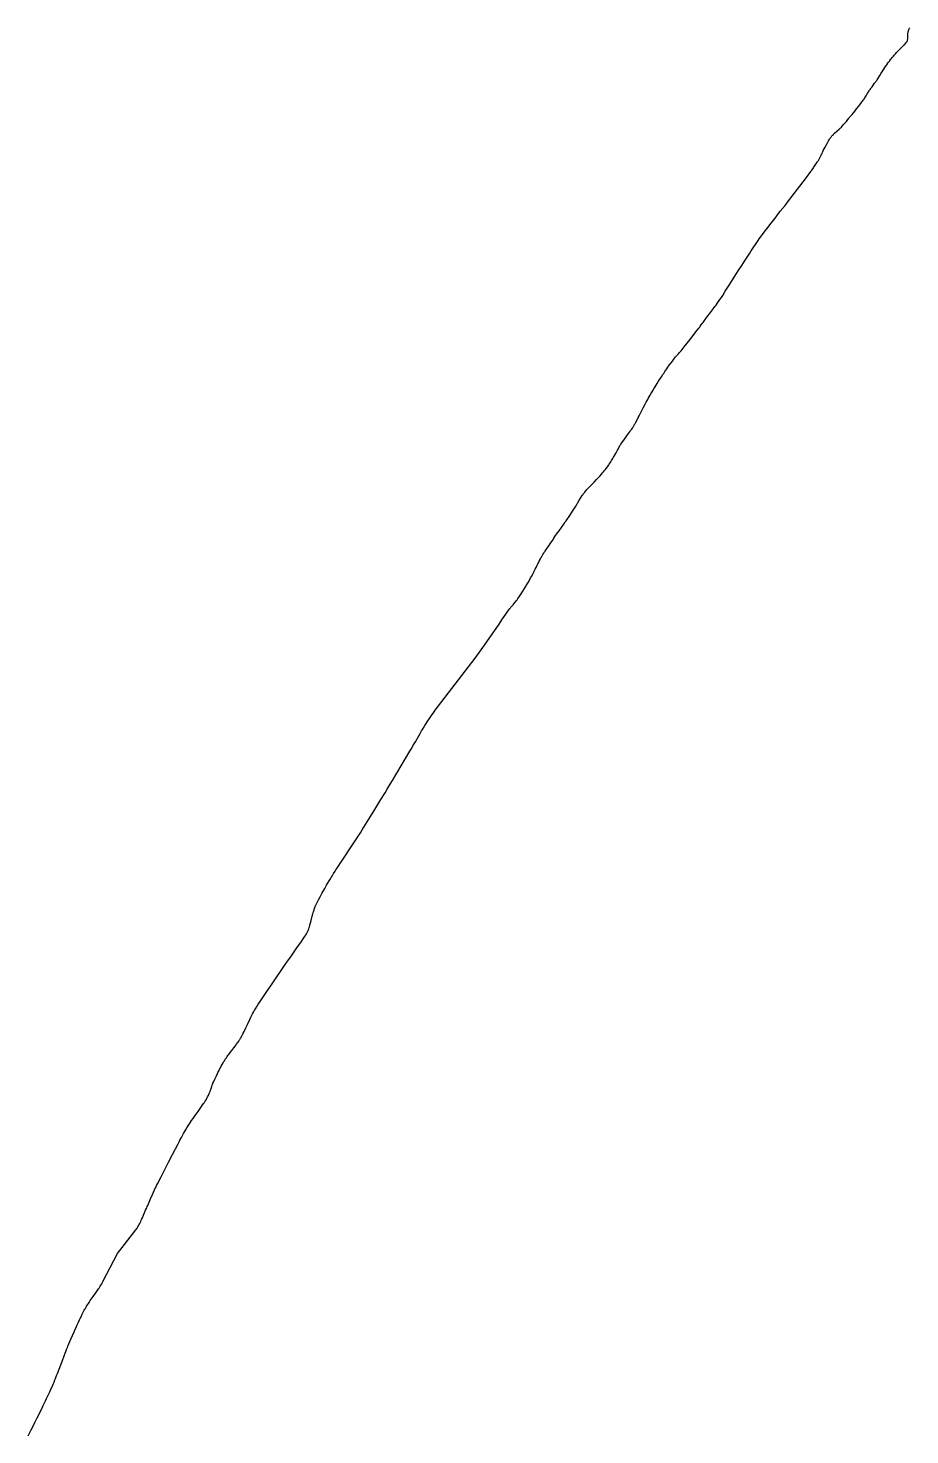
# Model space of a CAD drawing. Header units: millimetres. Extents: x 642261 to 742091, y 6812581 to 6930561.
# Drawn here: x 721701 to 723759, y 6858437 to 6861720 of the extents above; entities that cross this region are included whole.
import ezdxf

# ---------------------------------------------------------------- set-up
doc = ezdxf.new("R2010")
doc.units = ezdxf.units.MM
doc.layers.add('LimiteRegional', color=10, linetype='Continuous')

msp = doc.modelspace()

# ---------------------------------------------------------------- linework, layer by layer
at = {"layer": 'LimiteRegional', "color": 7, "linetype": 'Continuous'}
msp.add_lwpolyline([(721701.1451, 6858434.6421), (721708.2712, 6858448.5953), (721711.8161, 6858455.5812), (721717.1061, 6858466.0721), (721722.3591, 6858476.5822), (721724.9711, 6858481.8442), (721730.1611, 6858492.3842), (721732.7381, 6858497.6631), (721736.5801, 6858505.5931), (721741.6551, 6858516.1903), (721744.1711, 6858521.4992), (721747.9161, 6858529.4772), (721751.6241, 6858537.4741), (721753.4641, 6858541.4791), (721755.1422, 6858545.1872), (721756.2421, 6858547.6661), (721758.4021, 6858552.6411), (721759.4622, 6858555.1362), (721761.5502, 6858560.1412), (721763.5951, 6858565.1631), (721764.9382, 6858568.5201), (721767.5811, 6858575.2512), (721769.5321, 6858580.3122), (721773.3782, 6858590.4582), (721780.9881, 6858610.7872), (721784.8362, 6858620.9362), (721787.4471, 6858627.6853), (721788.7701, 6858631.0522), (721790.7821, 6858636.0922), (721792.8312, 6858641.1182), (721793.8711, 6858643.6241), (721798.5771, 6858654.8302), (721800.9522, 6858660.4232), (721804.5501, 6858668.7951), (721808.1991, 6858677.1441), (721810.0461, 6858681.308), (721813.7911, 6858689.6132), (721815.6922, 6858693.7532), (721818.582, 6858699.9452), (721821.1921, 6858705.4311), (721822.5131, 6858708.1672), (721824.5151, 6858712.2612), (721827.5682, 6858718.3812), (721830.6841, 6858724.4731), (721832.2661, 6858727.5081), (721833.6729, 6858730.127), (721834.6361, 6858731.8582), (721836.6202, 6858735.2852), (721837.6371, 6858736.9821), (721839.7201, 6858740.3492), (721841.8582, 6858743.6822), (721843.3101, 6858745.8882), (721846.2662, 6858750.2693), (721848.5191, 6858753.5321), (721853.0771, 6858760.0261), (721859.1662, 6858768.6752), (721862.1692, 6858773.0231), (721865.1171, 6858777.4041), (721866.5641, 6858779.6102), (721868.4591, 6858782.5722), (721869.3911, 6858784.0622), (721870.7662, 6858786.3112), (721872.7731, 6858789.7172), (721874.0703, 6858792.0122), (721874.7052, 6858793.1671), (721875.6411, 6858794.9101), (721910.0001, 6858859.8841), (721950.3611, 6858912.4391), (721951.786, 6858914.343), (721952.7081, 6858915.6291), (721953.3121, 6858916.4951), (721954.4921, 6858918.2421), (721955.354, 6858919.5672), (721957.0242, 6858922.2522), (721958.6262, 6858924.9802), (721959.6592, 6858926.8211), (721960.3331, 6858928.0581), (721961.6491, 6858930.5521), (721962.3711, 6858931.9651), (721963.7811, 6858934.8142), (721965.1501, 6858937.6892), (721966.0421, 6858939.6181), (721967.7871, 6858943.5001), (721970.3311, 6858949.3652), (721973.6611, 6858957.2181), (721975.3311, 6858961.1371), (721977.0241, 6858965.0381), (721977.8831, 6858966.9792), (721979.1931, 6858969.8752), (721980.0822, 6858971.8262), (721981.8311, 6858975.7382), (721983.5491, 6858979.6652), (721986.9281, 6858987.5433), (721991.4061, 6858998.0581), (721993.676, 6859003.2992), (721995.9931, 6859008.5181), (721997.1751, 6859011.1162), (721998.7801, 6859014.5671), (721999.5981, 6859016.2851), (722000.8429, 6859018.8532), (722002.7611, 6859022.6832), (722011.3549, 6859039.4552), (722028.6041, 6859072.9683), (722037.8593, 6859090.8932), (722050.9629, 6859116.2751), (722053.4932, 6859121.1101), (722055.2041, 6859124.3201), (722058.6851, 6859130.7101), (722060.4532, 6859133.8902), (722064.0441, 6859140.2191), (722067.7042, 6859146.5092), (722070.1821, 6859150.6811), (722071.8511, 6859153.4541), (722080.7427, 6859167.5264), (722081.078, 6859168.0321), (722082.6921, 6859170.4101), (722085.971, 6859175.1322), (722087.6301, 6859177.4801), (722090.9771, 6859182.1561), (722097.711, 6859191.4832), (722101.0582, 6859196.163), (722104.365, 6859200.8721), (722105.997, 6859203.2431), (722108.4101, 6859206.822), (722111.1049, 6859210.9101), (722112.4351, 6859212.9652), (722114.4001, 6859216.0642), (722116.3209, 6859219.1899), (722117.262, 6859220.765), (722119.0981, 6859223.9431), (722119.991, 6859225.5472), (722121.2972, 6859227.9761), (722121.8761, 6859229.1091), (722122.2481, 6859229.8692), (722122.9611, 6859231.4042), (722123.961, 6859233.7361), (722124.586, 6859235.3071), (722124.9881, 6859236.361), (722125.7601, 6859238.4831), (722126.3171, 6859240.084), (722127.39, 6859243.3022), (722129.4982, 6859249.7581), (722130.6, 6859252.9662), (722131.3761, 6859255.0881), (722131.7801, 6859256.1432), (722132.4091, 6859257.7151), (722133.4161, 6859260.0471), (722136.5151, 6859266.8111), (722138.0911, 6859270.179), (722140.492, 6859275.2131), (722142.9421, 6859280.2231), (722144.186, 6859282.7191), (722146.716, 6859287.6881), (722148.0031, 6859290.1612), (722149.9621, 6859293.8572), (722152.6311, 6859298.7561), (722153.992, 6859301.1922), (722156.0662, 6859304.8302), (722158.1821, 6859308.446), (722159.256, 6859310.2462), (722160.4441, 6859312.1822), (722161.253, 6859313.4611), (722162.913, 6859315.991), (722163.7609, 6859317.243), (722165.4909, 6859319.7261), (722167.2591, 6859322.1812), (722168.4572, 6859323.8051), (722170.8891, 6859327.0281), (722172.7381, 6859329.4281), (722176.4741, 6859334.1991), (722181.4622, 6859340.5522), (722183.9251, 6859343.7462), (722186.35, 6859346.9652), (722187.5431, 6859348.5871), (722189.8821, 6859351.8602), (722191.0242, 6859353.515), (722192.6971, 6859356.0222), (722194.3181, 6859358.5631), (722195.1071, 6859359.8481), (722196.833, 6859362.754), (722197.958, 6859364.708), (722200.148, 6859368.6501), (722201.216, 6859370.6382), (722203.306, 6859374.6412), (722205.341, 6859378.6772), (722206.673, 6859381.3831), (722209.2901, 6859386.8232), (722213.1411, 6859395.0292), (722218.2641, 6859405.9782), (722220.8741, 6859411.4242), (722223.5479, 6859416.8322), (722224.9161, 6859419.5171), (722227.017, 6859423.5161), (722228.939, 6859427.037), (722229.9221, 6859428.7853), (722231.426, 6859431.389), (722232.968, 6859433.97), (722233.7552, 6859435.2512), (722235.36, 6859437.7952), (722236.18, 6859439.0563), (722237.4321, 6859440.9351), (722244.3071, 6859451.0821), (722258.095, 6859471.351), (722271.921, 6859491.5951), (722299.6241, 6859532.0462), (722304.965, 6859539.8161), (722315.698, 6859555.3221), (722330.0401, 6859575.9772), (722337.1901, 6859586.3211), (722344.305, 6859596.6901), (722347.845, 6859601.8882), (722348.388, 6859602.7011), (722349.4311, 6859604.3471), (722350.4221, 6859606.0192), (722351.0529, 6859607.1471), (722351.4629, 6859607.9052), (722352.2532, 6859609.436), (722353.0991, 6859611.178), (722353.6391, 6859612.3522), (722354.6651, 6859614.7261), (722355.1531, 6859615.9251), (722356.081, 6859618.3482), (722356.951, 6859620.7991), (722357.502, 6859622.4482), (722358.543, 6859625.7751), (722359.63, 6859629.5611), (722360.316, 6859632.1049), (722361.6232, 6859637.2261), (722364.143, 6859647.5251), (722365.4549, 6859652.6552), (722366.382, 6859656.0512), (722366.867, 6859657.7402), (722367.626, 6859660.259), (722368.3371, 6859662.4811), (722368.7071, 6859663.5851), (722369.2801, 6859665.2332), (722370.188, 6859667.6833), (722371.158, 6859670.1042), (722371.6681, 6859671.3031), (722372.7421, 6859673.6751), (722373.3071, 6859674.8482), (722374.1931, 6859676.5901), (722379.791, 6859687.1781), (722382.614, 6859692.4612), (722386.886, 6859700.3671), (722391.2091, 6859708.2471), (722393.3921, 6859712.1751), (722397.8071, 6859720.004), (722400.0421, 6859723.9031), (722403.4289, 6859729.7321), (722406.4791, 6859734.89), (722408.0191, 6859737.4611), (722410.3471, 6859741.3062), (722413.8841, 6859747.0471), (722417.4781, 6859752.7531), (722419.2972, 6859755.5931), (722421.549, 6859759.0732), (722426.0861, 6859766.0101), (722430.2751, 6859772.3381), (722430.6601, 6859772.9201), (722433.726, 6859777.514), (722439.8841, 6859786.6842), (722452.2331, 6859804.9942), (722458.3799, 6859814.1641), (722464.4821, 6859823.3632), (722467.5079, 6859827.9782), (722471.513, 6859834.152), (722473.5, 6859837.2481), (722476.46, 6859841.907), (722480.846, 6859848.9301), (722500.2901, 6859880.4671), (722509.983, 6859896.2541), (722524.473, 6859919.9651), (722534.0929, 6859935.7961), (722538.8891, 6859943.7201), (722546.065, 6859955.6179), (722551.211, 6859964.1872), (722561.47, 6859981.3451), (722581.9371, 6860015.6921), (722592.195, 6860032.8521), (722596.4251, 6860039.9881), (722599.2141, 6860044.7683), (722604.747, 6860054.3621), (722612.093, 6860067.1801), (722615.7841, 6860073.578), (722619.5041, 6860079.9562), (722621.3801, 6860083.1341), (722625.1709, 6860089.4652), (722627.09, 6860092.6142), (722630.001, 6860097.3142), (722632.627, 6860101.4661), (722633.955, 6860103.5321), (722635.966, 6860106.6171), (722639.0309, 6860111.2112), (722642.158, 6860115.7621), (722643.7471, 6860118.0201), (722646.9792, 6860122.498), (722648.6241, 6860124.7172), (722651.1281, 6860128.0191), (722744.7469, 6860249.7282), (722748.6061, 6860255.1901), (722754.388, 6860263.3992), (722765.898, 6860279.8541), (722800.258, 6860329.338), (722803.022, 6860333.3361), (722808.492, 6860341.3702), (722815.7519, 6860352.106), (722819.4051, 6860357.4592), (722823.096, 6860362.7863), (722824.9622, 6860365.4372), (722825.8831, 6860366.6721), (722826.5271, 6860367.4722), (722827.87, 6860369.0271), (722829.2642, 6860370.5421), (722831.1501, 6860372.5402), (722832.086, 6860373.5462), (722833.458, 6860375.0813), (722834.121, 6860375.8671), (722838.803, 6860381.4903), (722840.334, 6860383.3882), (722841.0841, 6860384.349), (722842.5441, 6860386.2981), (722843.25, 6860387.2902), (722844.272, 6860388.805), (722846.728, 6860392.6071), (722849.979, 6860397.6911), (722851.611, 6860400.2291), (722859.262, 6860412.0301), (722861.6941, 6860415.8902), (722863.2801, 6860418.4842), (722864.323, 6860420.2231), (722866.377, 6860423.7181), (722867.893, 6860426.3551), (722870.87, 6860431.6613), (722873.7891, 6860437.0001), (722875.7111, 6860440.5732), (722879.5219, 6860447.7361), (722881.147, 6860450.8541), (722882.2091, 6860452.9432), (722884.2959, 6860457.1401), (722886.353, 6860461.3522), (722889.0929, 6860466.9682), (722890.4779, 6860469.7691), (722892.5951, 6860473.9512), (722893.6781, 6860476.0301), (722895.9751, 6860480.3422), (722897.1459, 6860482.4851), (722898.9421, 6860485.6783), (722900.8002, 6860488.8361), (722901.7559, 6860490.4011), (722902.6641, 6860491.8533), (722904.5051, 6860494.7402), (722906.3792, 6860497.6031), (722907.646, 6860499.5002), (722910.2171, 6860503.2692), (722912.7679, 6860506.9121), (722916.186, 6860511.7562), (722917.871, 6860514.1942), (722920.377, 6860517.8872), (722925.3372, 6860525.3062), (722927.6021, 6860528.7972), (722928.0441, 6860529.4882), (722930.591, 6860533.4722), (722932.1181, 6860535.7892), (722934.75, 6860539.656), (722936.526, 6860542.2191), (722940.1192, 6860547.3182), (722951.0142, 6860562.5361), (722954.611, 6860567.633), (722956.39, 6860570.1951), (722964.916, 6860582.4971), (722967.7271, 6860586.6191), (722969.116, 6860588.6901), (722971.8549, 6860592.8582), (722973.2, 6860594.958), (722975.18, 6860598.1322), (722978.943, 6860604.2961), (722986.4342, 6860616.646), (722994.33, 6860629.7012), (722995.358, 6860631.3081), (722996.0779, 6860632.3571), (722996.572, 6860633.0461), (722997.5891, 6860634.4042), (722998.3761, 6860635.4052), (723000.001, 6860637.372), (723001.6761, 6860639.298), (723002.8121, 6860640.567), (723005.1049, 6860643.0791), (723009.4271, 6860647.7722), (723011.6, 6860650.1032), (723014.89, 6860653.5742), (723021.81, 6860660.7391), (723027.7709, 6860666.9833), (723030.7322, 6860670.1212), (723035.1471, 6860674.8573), (723039.522, 6860679.6341), (723041.6921, 6860682.0421), (723043.051, 6860683.594), (723043.938, 6860684.6451), (723045.668, 6860686.781), (723046.515, 6860687.8632), (723048.1789, 6860690.0521), (723049.8121, 6860692.2662), (723053.0252, 6860696.737), (723055.9459, 6860700.8592), (723057.3851, 6860702.9321), (723059.502, 6860706.0681), (723060.877, 6860708.1832), (723061.551, 6860709.2503), (723062.5441, 6860710.8632), (723065.3791, 6860715.6211), (723067.2342, 6860718.8122), (723068.4571, 6860720.947), (723070.8731, 6860725.2341), (723073.181, 6860729.4331), (723076.228, 6860735.0481), (723077.7702, 6860737.8462), (723080.5791, 6860742.9042), (723082.041, 6860745.3982), (723083.065, 6860747.0292), (723083.596, 6860747.832), (723084.4221, 6860749.0172), (723093.0741, 6860760.947), (723102.468, 6860773.9111), (723107.141, 6860780.4121), (723107.996, 6860781.6251), (723109.6601, 6860784.082), (723111.2651, 6860786.5761), (723112.306, 6860788.2572), (723112.9881, 6860789.385), (723114.326, 6860791.6592), (723115.7941, 6860794.2401), (723116.7541, 6860795.9721), (723118.6351, 6860799.4611), (723121.391, 6860804.7331), (723125.017, 6860811.7871), (723126.841, 6860815.3022), (723136.716, 6860834.3131), (723141.3191, 6860843.0312), (723143.641, 6860847.3802), (723147.151, 6860853.889), (723148.2381, 6860855.8801), (723150.44, 6860859.8462), (723152.6771, 6860863.7913), (723154.186, 6860866.4101), (723157.246, 6860871.6241), (723159.5741, 6860875.5151), (723161.14, 6860878.101), (723164.304, 6860883.254), (723169.118, 6860890.9461), (723172.365, 6860896.0532), (723178.9241, 6860906.2333), (723182.578, 6860911.8211), (723184.4221, 6860914.601), (723187.211, 6860918.7552), (723191.4511, 6860924.9431), (723194.32, 6860929.0371), (723195.768, 6860931.0751), (723197.9591, 6860934.1181), (723200.9151, 6860938.152), (723202.4091, 6860940.157), (723204.6702, 6860943.1522), (723208.1121, 6860947.6091), (723210.5809, 6860950.7054), (723212.2521, 6860952.7451), (723215.6491, 6860956.7801), (723216.661, 6860957.9451), (723218.72, 6860960.2431), (723221.4799, 6860963.2941), (723222.8379, 6860964.838), (723224.1631, 6860966.4102), (723224.8091, 6860967.2091), (723231.8791, 6860976.118), (723245.983, 6860993.9651), (723259.7, 6861011.328), (723266.5341, 6861020.0301), (723267.656, 6861021.5011), (723268.386, 6861022.4952), (723269.8121, 6861024.5091), (723273.9842, 6861030.6291), (723275.3969, 6861032.6532), (723276.1181, 6861033.6541), (723281.031, 6861040.3822), (723283.5041, 6861043.7331), (723287.262, 6861048.725), (723290.926, 6861053.4842), (723295.835, 6861059.8121), (723298.283, 6861062.9811), (723303.9191, 6861070.3242), (723306.6892, 6861074.0332), (723309.2051, 6861077.515), (723310.8549, 6861079.8561), (723314.098, 6861084.5752), (723315.695, 6861086.9521), (723318.85, 6861091.7311), (723321.9671, 6861096.5351), (723328.153, 6861106.175), (723338.8021, 6861122.8432), (723352.9592, 6861145.0921), (723360.06, 6861156.203), (723366.358, 6861166.037), (723374.757, 6861179.1472), (723378.9691, 6861185.6932), (723385.3192, 6861195.493), (723388.5121, 6861200.3822), (723394.948, 6861210.1281), (723398.195, 6861214.9832), (723403.1071, 6861222.2401), (723404.5422, 6861224.3312), (723407.4409, 6861228.4902), (723410.3791, 6861232.6212), (723412.3571, 6861235.361), (723416.353, 6861240.8111), (723419.3821, 6861244.8751), (723421.4151, 6861247.5752), (723425.506, 6861252.9552), (723431.6921, 6861260.987), (723444.1351, 6861276.9992), (723448.2441, 6861282.2682), (723456.513, 6861292.7641), (723467.556, 6861306.7452), (723473.0452, 6861313.7601), (723478.4891, 6861320.811), (723481.1881, 6861324.3532), (723517.3621, 6861372.0802), (723528.075, 6861386.0421), (723528.801, 6861387.0182), (723529.271, 6861387.679), (723530.185, 6861389.0192), (723532.8321, 6861393.1083), (723534.1842, 6861395.1331), (723537.756, 6861400.2871), (723541.171, 6861405.1602), (723542.611, 6861407.2821), (723543.543, 6861408.7152), (723544.151, 6861409.6791), (723545.3378, 6861411.6271), (723546.786, 6861414.1322), (723547.719, 6861415.8192), (723549.5392, 6861419.219), (723551.087, 6861422.1911), (723551.846, 6861423.6841), (723552.9571, 6861425.9371), (723553.282, 6861426.628), (723553.9041, 6861428.0232), (723555.1121, 6861430.8291), (723555.7481, 6861432.2182), (723556.7852, 6861434.366), (723558.8991, 6861438.6422), (723561.0601, 6861442.8931), (723562.5251, 6861445.7152), (723565.4991, 6861451.3411), (723567.0671, 6861454.2031), (723568.142, 6861456.0922), (723568.871, 6861457.3461), (723570.358, 6861459.8391), (723571.5371, 6861461.703), (723572.3601, 6861462.9202), (723572.924, 6861463.7222), (723574.086, 6861465.3061), (723575.2641, 6861466.8262), (723575.8701, 6861467.571), (723576.806, 6861468.6642), (723577.7801, 6861469.7241), (723578.283, 6861470.2401), (723580.382, 6861472.3132), (723581.448, 6861473.3312), (723583.073, 6861474.8302), (723588.3951, 6861479.6061), (723593.8731, 6861484.4452), (723596.2851, 6861486.6303), (723597.4629, 6861487.754), (723598.6072, 6861488.9101), (723599.1642, 6861489.5031), (723600.87, 6861491.3851), (723604.2371, 6861495.1871), (723607.2942, 6861498.656), (723608.8091, 6861500.4021), (723609.955, 6861501.765), (723610.705, 6861502.6851), (723612.1791, 6861504.5461), (723616.5351, 6861510.186), (723618.0151, 6861512.0422), (723618.7692, 6861512.9581), (723620.446, 6861514.9291), (723622.7001, 6861517.5411), (723623.8112, 6861518.8611), (723630.882, 6861527.4642), (723634.388, 6861531.7892), (723639.5972, 6861538.3191), (723641.2271, 6861540.4031), (723644.4522, 6861544.5971), (723647.0091, 6861547.98), (723648.2741, 6861549.6821), (723650.153, 6861552.2501), (723650.7851, 6861553.1302), (723652.0231, 6861554.9082), (723653.2271, 6861556.709), (723654.012, 6861557.9211), (723655.5421, 6861560.3721), (723656.82, 6861562.5412), (723658.485, 6861565.4551), (723659.335, 6861566.902), (723661.351, 6861570.2122), (723662.376, 6861571.8572), (723663.941, 6861574.3061), (723664.6332, 6861575.3583), (723666.0451, 6861577.4432), (723667.4919, 6861579.5041), (723668.4721, 6861580.8671), (723670.46, 6861583.5752), (723676.5, 6861591.646), (723678.4841, 6861594.3552), (723679.4623, 6861595.719), (723681.3781, 6861598.4741), (723682.3121, 6861599.868), (723683.6781, 6861601.9822), (723688.5671, 6861609.9171), (723692.12, 6861615.629), (723693.3349, 6861617.5132), (723693.9571, 6861618.446), (723700.756, 6861628.4741), (723706.3291, 6861636.68), (723706.8651, 6861637.4701), (723708.4679, 6861639.7792), (723711.7532, 6861644.3432), (723712.3731, 6861645.1891), (723713.639, 6861646.862), (723714.931, 6861648.515), (723717.5791, 6861651.7761), (723720.2441, 6861654.9461), (723722.0502, 6861657.031), (723723.2661, 6861658.4101), (723725.725, 6861661.1431), (723727.5911, 6861663.1721), (723731.3732, 6861667.1831), (723735.2101, 6861671.1422), (723737.793, 6861673.7571), (723743.0052, 6861678.9441), (723743.356, 6861679.275), (723744.091, 6861679.9), (723745.6021, 6861681.1071), (723746.323, 6861681.7531), (723746.728, 6861682.1592), (723747.4991, 6861682.998), (723748.233, 6861683.8701), (723749.642, 6861685.6892), (723750.341, 6861686.5862), (723751.2871, 6861687.7901), (723751.74, 6861688.4031), (723752.36, 6861689.3441), (723752.633, 6861689.8279), (723752.948, 6861690.4892), (723753.081, 6861690.828), (723753.2451, 6861691.3481), (723753.3632, 6861691.8831), (723753.403, 6861692.156), (723753.5641, 6861693.635), (723753.7491, 6861695.6093), (723753.848, 6861696.595), (723754.291, 6861700.6911), (723754.34, 6861701.3352), (723754.364, 6861702.6262), (723754.2921, 6861705.2141), (723754.3001, 6861706.5071), (723754.387, 6861708.1152), (723754.4541, 6861708.9162), (723754.5872, 6861710.117), (723754.7642, 6861711.3169), (723754.8709, 6861711.9162), (723754.9779, 6861712.429), (723755.242, 6861713.4381), (723755.5631, 6861714.4282), (723755.801, 6861715.0821), (723756.315, 6861716.385), (723756.652, 6861717.1531), (723756.835, 6861717.5721), (723757.1171, 6861718.1501), (723757.5692, 6861719.0022), (723758.3221, 6861720.259), (723758.799, 6861720.9561)], dxfattribs=at)

doc.saveas('drawing.dxf')
